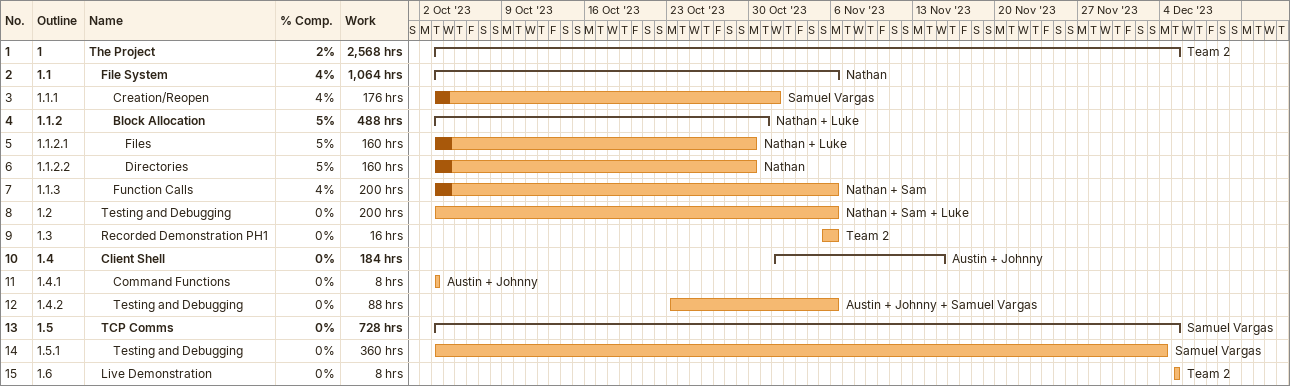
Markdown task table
| ID | WBS | Task | Start | Finish | Resources | % complete | Work (h) |
|---|---|---|---|---|---|---|---|
| 1 | 1 | **The Project** | 2023-10-03 | 2023-12-05 | Team 2 | 2 | 2568 |
| 2 | 1.1 | **File System** | 2023-10-03 | 2023-11-06 | Nathan | 4 | 1064 |
| 3 | 1.1.1 | Creation/Reopen | 2023-10-03 | 2023-11-01 | Samuel Vargas | 4 | 176 |
| 4 | 1.1.2 | **Block Allocation** | 2023-10-03 | 2023-10-31 | Nathan + Luke | 5 | 488 |
| 5 | 1.1.2.1 | Files | 2023-10-03 | 2023-10-30 | Nathan + Luke | 5 | 160 |
| 6 | 1.1.2.2 | Directories | 2023-10-03 | 2023-10-30 | Nathan | 5 | 160 |
| 7 | 1.1.3 | Function Calls | 2023-10-03 | 2023-11-06 | Nathan + Sam | 4 | 200 |
| 8 | 1.2 | Testing and Debugging | 2023-10-03 | 2023-11-06 | Nathan + Sam + Luke | 0 | 200 |
| 9 | 1.3 | Recorded Demonstration PH1 | 2023-11-05 | 2023-11-06 | Team 2 | 0 | 16 |
| 10 | 1.4 | **Client Shell** | 2023-11-01 | 2023-11-15 | Austin + Johnny | 0 | 184 |
| 11 | 1.4.1 | Command Functions | 2023-10-03 | 2023-10-03 | Austin + Johnny | 0 | 8 |
| 12 | 1.4.2 | Testing and Debugging | 2023-10-23 | 2023-11-06 | Austin + Johnny + Samuel Vargas | 0 | 88 |
| 13 | 1.5 | **TCP Comms** | 2023-10-03 | 2023-12-05 | Samuel Vargas | 0 | 728 |
| 14 | 1.5.1 | Testing and Debugging | 2023-10-03 | 2023-12-04 | Samuel Vargas | 0 | 360 |
| 15 | 1.6 | Live Demonstration | 2023-12-05 | 2023-12-05 | Team 2 | 0 | 8 |
